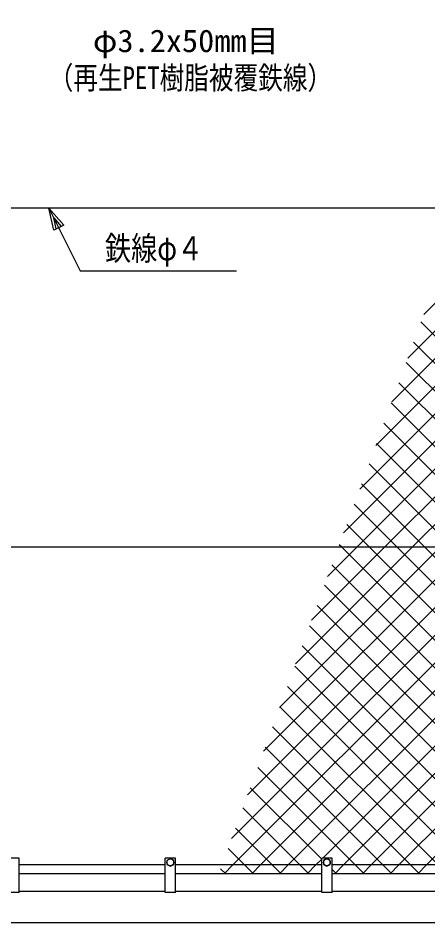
# Model space of a CAD drawing. Units: millimetres, scale not verified. Extents: x -4425 to 4425, y -3150 to 3150.
# Drawn here: x -2249 to -1464, y 69 to 1803 of the extents above; entities that cross this region are included whole.
import ezdxf
from ezdxf.enums import TextEntityAlignment as Align

# ---------------------------------------------------------------- set-up
doc = ezdxf.new("R2010")
doc.units = ezdxf.units.MM
doc.header["$LTSCALE"] = 20
doc.layers.add('0-0_1', color=7, linetype='Continuous', lineweight=25)
doc.layers.add('0-3_EXTCNT-L', color=4, linetype='Continuous', lineweight=25)
doc.styles.add('ＭＳ ゴシック', font='')
doc.styles.get('ＭＳ ゴシック').set_extended_font_data('MS Gothic')

msp = doc.modelspace()

# ---------------------------------------------------------------- linework, layer by layer
at = {"layer": '0-0_1'}
for p, q in [((-960.9, 1438.95), (-2952.78, 1438.95)), ((-960.9, 788.95), (-2952.78, 788.95)), ((-2247.55, 192.95), (-2267.55, 192.95)), ((-2247.55, 126.95), (-2247.55, 192.95)), ((-1967.55, 126.95), (-1967.55, 192.95)), ((-1947.55, 192.95), (-1967.55, 192.95)), ((-1947.55, 126.95), (-1947.55, 192.95)), ((-1667.55, 126.95), (-1667.55, 192.95)), ((-1647.55, 192.95), (-1667.55, 192.95)), ((-1647.55, 126.95), (-1647.55, 192.95)), ((-1967.55, 179.95), (-2247.55, 179.95)), ((-1964.05, 188.69), (-1964.05, 181.19)), ((-1964.05, 181.19), (-1957.55, 177.43)), ((-1957.55, 177.43), (-1951.05, 181.19)), ((-1951.05, 181.19), (-1951.05, 188.69)), ((-1667.55, 179.95), (-1947.55, 179.95)), ((-1664.05, 188.69), (-1664.05, 181.19)), ((-1664.05, 181.19), (-1657.55, 177.43)), ((-1657.55, 177.43), (-1651.05, 181.19)), ((-1651.05, 181.19), (-1651.05, 188.69)), ((-1367.55, 179.95), (-1647.55, 179.95)), ((-1967.55, 162.95), (-2247.55, 162.95)), ((-1667.55, 162.95), (-1947.55, 162.95)), ((-1367.55, 162.95), (-1647.55, 162.95)), ((-2247.55, 126.95), (-2267.55, 126.95)), ((-1967.55, 128.95), (-2247.55, 128.95)), ((-1947.55, 126.95), (-1967.55, 126.95)), ((-1667.55, 128.95), (-1947.55, 128.95)), ((-1647.55, 126.95), (-1667.55, 126.95)), ((-1367.55, 128.95), (-1647.55, 128.95)), ((-1082.55, 68.95), (-2832.55, 68.95))]:
    msp.add_line(p, q, dxfattribs=at)
at = {"layer": '0-0_1', "color": 4}
msp.add_lwpolyline([(-2180.75, 1396.69), (-2190.14, 1438.95), (-2161.96, 1406.08)], close=True, dxfattribs=at)
for points in [[(-2190.14, 1438.95), (-2130.14, 1318.95), (-1830.89, 1318.95)], [(-2176.05, 1399.03), (-2180.75, 1420.16), (-2166.66, 1403.73)]]:
    msp.add_lwpolyline(points, dxfattribs=at)
at = {"layer": '0-0_1'}
for points in [[(-1951.05, 188.69), (-1957.55, 192.44), (-1964.05, 188.69)], [(-1651.05, 188.69), (-1657.55, 192.44), (-1664.05, 188.69)]]:
    msp.add_lwpolyline(points, dxfattribs=at)
for centre in [(-1957.55, 184.94), (-1657.55, 184.94)]:
    msp.add_circle(centre, 6.5, dxfattribs=at)
at = {"layer": '0-3_EXTCNT-L'}
for p, q in [((-1564.1, 983.85), (-1109, 1438.95)), ((-1533.43, 1067.55), (-1162.03, 1438.95)), ((-1502.76, 1151.25), (-1215.07, 1438.95)), ((-1472.09, 1234.96), (-1268.1, 1438.95)), ((-1546.87, 788.95), (-987.85, 1347.97)), ((-1493.84, 788.95), (-987.85, 1294.93)), ((-1098.58, 788.95), (-1491.53, 1181.9)), ((-1151.61, 788.95), (-1505.75, 1143.09)), ((-1204.65, 788.95), (-1519.97, 1104.27)), ((-1257.68, 788.95), (-1534.19, 1065.46)), ((-1310.71, 788.95), (-1548.41, 1026.65)), ((-1416.78, 788.95), (-1576.86, 949.02)), ((-1469.81, 788.95), (-1591.08, 910.21)), ((-1522.84, 788.95), (-1605.3, 871.4)), ((-1837.67, 179.95), (-1228.67, 788.95)), ((-1784.64, 179.95), (-1175.64, 788.95)), ((-1748.1, 481.65), (-1440.8, 788.95)), ((-1731.6, 179.95), (-1122.61, 788.95)), ((-1717.44, 565.35), (-1493.84, 788.95)), ((-1686.77, 649.05), (-1546.87, 788.95)), ((-987.85, 253.95), (-1522.84, 788.95)), ((-987.85, 306.98), (-1469.81, 788.95)), ((-1125.98, 179.95), (-1662.18, 716.15)), ((-1519.47, 179.95), (-987.85, 711.57)), ((-1179.01, 179.95), (-1676.4, 677.34)), ((-1466.44, 179.95), (-987.85, 658.54)), ((-1232.04, 179.95), (-1690.62, 638.53)), ((-1285.08, 179.95), (-1704.84, 599.71)), ((-1351.11, 192.95), (-1719.06, 560.9)), ((-1391.14, 179.95), (-1733.29, 522.09)), ((-1444.18, 179.95), (-1747.51, 483.28)), ((-1497.21, 179.95), (-1761.73, 444.47)), ((-1550.24, 179.95), (-1775.95, 405.65)), ((-1603.27, 179.95), (-1790.17, 366.84)), ((-1667.55, 191.19), (-1804.39, 328.03)), ((-1709.34, 179.95), (-1818.61, 289.22)), ((-1762.37, 179.95), (-1832.83, 250.4)), ((-1815.41, 179.95), (-1847.05, 211.59)), ((-1854.67, 162.95), (-1837.67, 179.95)), ((-1798.41, 162.95), (-1815.41, 179.95)), ((-1801.64, 162.95), (-1784.64, 179.95)), ((-1745.37, 162.95), (-1762.37, 179.95)), ((-1748.6, 162.95), (-1731.6, 179.95)), ((-1692.34, 162.95), (-1709.34, 179.95)), ((-1586.27, 162.95), (-1603.27, 179.95)), ((-1533.24, 162.95), (-1550.24, 179.95)), ((-1536.47, 162.95), (-1519.47, 179.95)), ((-1480.21, 162.95), (-1497.21, 179.95)), ((-1483.44, 162.95), (-1466.44, 179.95)), ((-1851.44, 162.95), (-1861.27, 172.78)), ((-1639.31, 162.95), (-1647.55, 171.19))]:
    msp.add_line(p, q, dxfattribs=at)
for points in [[(-1594.76, 900.15), (-1055.97, 1438.95), (-987.85, 1507.07), (-957.55, 1537.37), (-927.25, 1567.67), (-459.97, 2034.95)], [(-1625.43, 816.45), (-1002.93, 1438.95), (-987.85, 1454.03), (-957.55, 1484.33), (-927.25, 1514.63), (-437.55, 2004.33)], [(-1778.77, 397.95), (-1387.77, 788.95), (-987.85, 1188.87), (-957.55, 1219.17), (-927.25, 1249.47), (-737.77, 1438.95), (-469.09, 1707.63)], [(-1809.44, 314.24), (-1334.74, 788.95), (-987.85, 1135.84), (-957.55, 1166.14), (-927.25, 1196.44), (-684.74, 1438.95), (-441.41, 1682.27)], [(-1840.11, 230.54), (-1281.7, 788.95), (-987.85, 1082.8), (-957.55, 1113.1), (-927.25, 1143.4), (-631.7, 1438.95), (-437.55, 1633.1)], [(-1656.1, 732.75), (-1599.9, 788.95), (-987.85, 1401), (-957.87, 1430.98)], [(-1665.57, 192.95), (-1069.57, 788.95), (-987.85, 870.67), (-957.55, 900.97), (-927.25, 931.27), (-437.55, 1420.97)], [(-1642.54, 162.95), (-1625.54, 179.95), (-1016.54, 788.95), (-987.85, 817.64), (-957.55, 847.94), (-927.25, 878.24), (-437.55, 1367.94)], [(-449.55, 192.95), (-927.25, 670.65), (-957.55, 700.95), (-987.85, 731.25), (-1045.55, 788.95), (-1477.31, 1220.71)], [(-767.55, 192.75), (-927.25, 352.45), (-957.55, 382.75), (-987.85, 413.05), (-1363.75, 788.95), (-1562.64, 987.84)], [(-966.88, 179.95), (-987.85, 200.92), (-1575.88, 788.95), (-1619.52, 832.59)], [(-1002.91, 162.95), (-1019.91, 179.95), (-1628.91, 788.95), (-1633.74, 793.78)], [(-1589.51, 162.95), (-1572.51, 179.95), (-987.85, 764.6), (-963.51, 788.95), (-960.35, 792.11)], [(-1067.55, 174.55), (-1072.94, 179.95), (-1647.96, 754.96)], [(-1695.57, 162.95), (-1678.57, 179.95), (-1667.55, 190.97)]]:
    msp.add_lwpolyline(points, dxfattribs=at)

# ---------------------------------------------------------------- texts
at = {"layer": '0-0_1', "color": 4, "style": 'ＭＳ ゴシック', "width": 0.8}
msp.add_text('鉄線φ４', height=45.92, dxfattribs=at).set_placement((-2082.89, 1325.12), align=Align.BOTTOM_LEFT)
at = {"layer": '0-3_EXTCNT-L', "style": 'ＭＳ ゴシック'}
for s, width, p in [('φ3.2x50mm目', 1.05, (-2105.99, 1724.88)), ('（再生PET樹脂被覆鉄線）', 0.8, (-2190.65, 1654))]:
    msp.add_text(s, height=43.3, dxfattribs=dict(at, width=width)).set_placement(p, align=Align.BOTTOM_LEFT)

doc.saveas('drawing.dxf')
